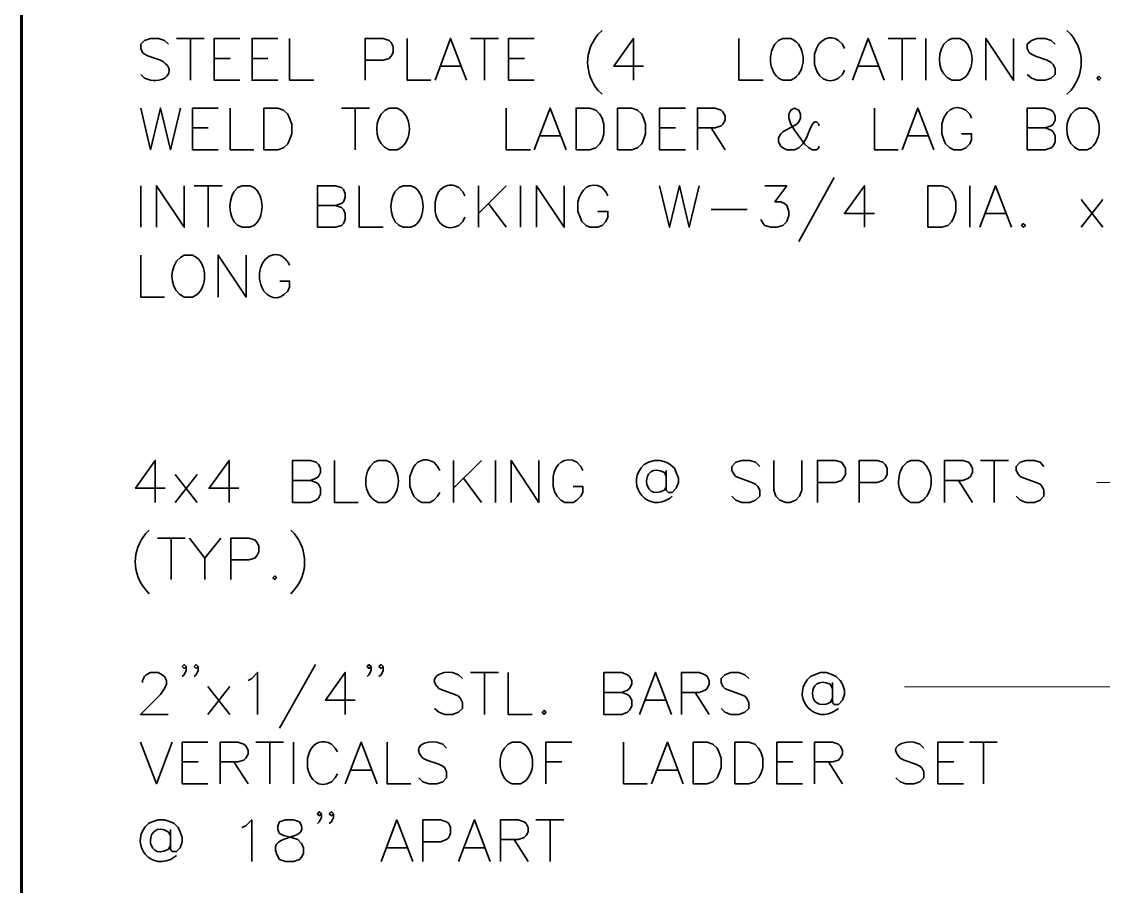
# Model space of a CAD drawing. Header units: inches. Extents: x 5 to 516, y -193 to 129.
# Drawn here: x 155.79 to 165.5, y -70.54 to -62.78 of the extents above; entities that cross this region are included whole.
import ezdxf

# ---------------------------------------------------------------- set-up
doc = ezdxf.new("R2010")
doc.units = ezdxf.units.IN
doc.header["$MEASUREMENT"] = 0
doc.layers.add('PDF3_Geometry', color=7, linetype='Continuous')

msp = doc.modelspace()

# ---------------------------------------------------------------- linework, layer by layer
at = {"layer": 'PDF3_Geometry', "lineweight": 60}
msp.add_lwpolyline([(290.7799874, -122.9609644), (290.7799874, -32.9700706), (155.7886422, -32.9700706), (155.7886422, -122.9609644)], dxfattribs=at)
at = {"layer": 'PDF3_Geometry', "lineweight": 15}
for points in [[(170.7910135, -59.3483775), (166.79127, -66.9178919), (165.4446897, -66.9178919)], [(168.3611699, -66.9978911), (165.5780151, -68.7544453), (163.7181341, -68.7544453)]]:
    msp.add_lwpolyline(points, dxfattribs=at)
at = {"layer": 'PDF3_Geometry', "lineweight": 35}
for points in [[(161.0016428, -62.8614851), (160.9649785, -62.8981494)], [(165.1780379, -62.8614851), (165.2147022, -62.8981494)], [(157.1085547, -62.9848157), (157.0718904, -62.9514845), (157.0185605, -62.9314857), (156.9452319, -62.9314857), (156.8919019, -62.9514845), (156.8585707, -62.9848157), (156.8585707, -63.02148), (156.8752363, -63.0581443), (156.8919019, -63.0748099), (156.9285663, -63.0914755), (157.0352261, -63.1281398)], [(157.1785508, -62.9314811), (157.4285347, -62.9314811)], [(157.3052109, -62.9314811), (157.3052109, -63.3081236)], [(157.7485207, -63.3081253), (157.5185355, -63.3081253), (157.5185355, -62.9314828), (157.7485207, -62.9314828)], [(158.0884919, -63.3081253), (157.8585066, -63.3081253), (157.8585066, -62.9314828), (158.0884919, -62.9314828)], [(158.195155, -62.9314811), (158.195155, -63.3081236), (158.4118077, -63.3081236)], [(158.8751108, -63.3081253), (158.8751108, -62.9314828), (159.0351006, -62.9314828), (159.0884305, -62.9514815), (159.1084292, -62.9681471), (159.1250948, -63.0048114), (159.1250948, -63.0581413), (159.1084292, -63.0914725), (159.0884305, -63.1114712), (159.0351006, -63.1281368), (158.8751108, -63.1281368)], [(159.251755, -62.9314811), (159.251755, -63.3081236), (159.4650746, -63.3081236)], [(159.501739, -63.3081253), (159.64173, -62.9314828), (159.7850541, -63.3081253)], [(159.821719, -62.9314811), (160.071703, -62.9314811)], [(159.9450428, -62.9314811), (159.9450428, -63.3081236)], [(160.3916754, -63.3081253), (160.1616901, -63.3081253), (160.1616901, -62.9314828), (160.3916754, -62.9314828)], [(161.2849498, -63.3081236), (161.2849498, -62.9314811), (161.1082945, -63.1814651), (161.374944, -63.1814651)], [(162.231558, -62.9314811), (162.231558, -63.3081236), (162.4482107, -63.3081236)], [(162.7315302, -62.9514798), (162.6981991, -62.9314811), (162.6248704, -62.9314811), (162.5882061, -62.9514798), (162.5548749, -62.984811)], [(163.1781661, -63.0214751), (163.1615005, -62.9848108), (163.1248362, -62.9514796)], [(163.2514985, -63.3081253), (163.3914896, -62.9314828), (163.5348137, -63.3081253)], [(163.5714786, -62.9314811), (163.8214625, -62.9314811)], [(163.6981387, -62.9314811), (163.6981387, -63.3081236)], [(163.9114497, -62.9314811), (163.9114497, -63.3081236)], [(164.2514388, -62.9514798), (164.2147745, -62.9314811), (164.1447789, -62.9314811), (164.1081146, -62.9514798), (164.0714503, -62.984811)], [(164.4480907, -63.3081253), (164.4480907, -62.9314828), (164.6980746, -63.3081253), (164.6980746, -62.9314828)], [(165.0713824, -62.9848157), (165.0347181, -62.9514845), (164.9813882, -62.9314857), (164.9113927, -62.9314857), (164.8580627, -62.9514845), (164.8213984, -62.9848157), (164.8213984, -63.02148), (164.838064, -63.0581443), (164.8580627, -63.0748099), (164.8947271, -63.0914755), (165.0013869, -63.1281398), (165.0347181, -63.1481385), (165.0547168, -63.1648041), (165.0713824, -63.2014684), (165.0713824, -63.2547983), (165.0347181, -63.2881295), (164.9813882, -63.3081283), (164.9113927, -63.3081283), (164.8580627, -63.2881295), (164.8213984, -63.2547983)], [(162.9281821, -63.0214751), (162.9115165, -63.074805), (162.9115165, -63.1647992)], [(157.5185355, -63.111469), (157.6618596, -63.111469)], [(157.8585066, -63.111469), (157.9984977, -63.111469)], [(160.1616901, -63.111469), (160.3050143, -63.111469)], [(159.5550667, -63.1814651), (159.731722, -63.1814651)], [(163.1248362, -63.2881247), (163.1615005, -63.2547935), (163.1781661, -63.2181291)], [(163.3048263, -63.1814651), (163.4814816, -63.1814651)], [(156.9452319, -63.3081283), (156.8919019, -63.2881295), (156.8585707, -63.2547983)], [(162.6248704, -63.3081236), (162.6981991, -63.3081236), (162.7315302, -63.2881249)], [(164.1447789, -63.3081236), (164.2147745, -63.3081236), (164.2514388, -63.2881249)], [(160.9649785, -63.3981173), (161.0016428, -63.4314485)], [(165.2147022, -63.3981173), (165.1780379, -63.4314485)], [(156.8585707, -63.5581092), (156.9452319, -63.9314186), (157.0352261, -63.5581092), (157.1252203, -63.9314186), (157.2152145, -63.5581092)], [(157.5551976, -63.931417), (157.3218793, -63.931417), (157.3218793, -63.5581076), (157.5551976, -63.5581076)], [(157.6618504, -63.5581092), (157.6618504, -63.9314186), (157.8751701, -63.9314186)], [(158.6617863, -63.5581092), (158.9117703, -63.5581092)], [(158.7851101, -63.5581092), (158.7851101, -63.9314186)], [(159.1950952, -63.5747748), (159.161764, -63.5581092), (159.0884354, -63.5581092), (159.0551042, -63.5747748), (159.0184399, -63.6114392)], [(160.141699, -63.5581092), (160.141699, -63.9314186), (160.3583518, -63.9314186)], [(160.391683, -63.931417), (160.5350071, -63.5581076), (160.6783313, -63.931417)], [(161.7515974, -63.931417), (161.518279, -63.931417), (161.518279, -63.5581076), (161.7515974, -63.5581076)], [(161.8582502, -63.931417), (161.8582502, -63.5581076), (162.0182399, -63.5581076), (162.0715698, -63.5747732), (162.0882354, -63.5914388), (162.1082342, -63.6281031), (162.1082342, -63.6647674), (162.0882354, -63.7014318), (162.0715698, -63.7180974), (162.0182399, -63.734763), (161.8582502, -63.734763)], [(162.9481868, -63.7180993), (162.9481868, -63.7014337), (162.9281881, -63.6814349), (162.9115225, -63.6814349), (162.8915238, -63.7014337), (162.8748582, -63.7347649), (162.8381939, -63.8247591), (162.8048627, -63.878089), (162.7681984, -63.9147533), (162.731534, -63.9314189), (162.6615385, -63.9314189), (162.6248742, -63.9147533), (162.6082086, -63.8980877), (162.5882099, -63.8614234), (162.5882099, -63.8247591), (162.6082086, -63.7880948), (162.6248742, -63.7714292), (162.7515328, -63.7014337), (162.7681984, -63.6814349), (162.784864, -63.6481037), (162.784864, -63.6114394), (162.7681984, -63.5747751), (162.731534, -63.5581095), (162.6982029, -63.5747751), (162.6782041, -63.6114394), (162.6782041, -63.6481037), (162.6982029, -63.7014337), (162.731534, -63.7547636), (162.8215283, -63.878089), (162.8581926, -63.9147533), (162.8915238, -63.9314189), (162.9281881, -63.9314189), (162.9481868, -63.9147533), (162.9481868, -63.8980877)], [(163.4481548, -63.5581092), (163.4481548, -63.9314186), (163.6614744, -63.9314186)], [(163.6981387, -63.931417), (163.8381298, -63.5581076), (163.9814539, -63.931417)], [(164.3214305, -63.6481032), (164.3047649, -63.6114389), (164.2681006, -63.5747746)], [(164.8213984, -63.931417), (164.8213984, -63.5581076), (164.9813882, -63.5581076), (165.0347181, -63.5747732), (165.0547168, -63.5914388), (165.0713824, -63.6281031), (165.0713824, -63.6647674), (165.0547168, -63.7014318), (165.0347181, -63.7180974), (164.9813882, -63.734763), (164.8213984, -63.734763)], [(165.3946863, -63.5747748), (165.358022, -63.5581092), (165.2846934, -63.5581092), (165.2513622, -63.5747748), (165.2146979, -63.6114392)], [(157.3218793, -63.7347676), (157.4652034, -63.7347676)], [(161.518279, -63.7347676), (161.6616032, -63.7347676)], [(161.981574, -63.7347676), (162.1082325, -63.9314216)], [(164.0547809, -63.7014331), (164.0547809, -63.7880942), (164.0714465, -63.8414241), (164.0881121, -63.8780885), (164.1247764, -63.9147528), (164.1614407, -63.9314184), (164.2314363, -63.9314184), (164.2681006, -63.9147528), (164.3047649, -63.8780885), (164.3214305, -63.8414241), (164.3214305, -63.7880942), (164.2314363, -63.7880942)], [(164.9813817, -63.7347676), (165.0347116, -63.7547663), (165.0547103, -63.7714319), (165.0713759, -63.8080962), (165.0713759, -63.8614261), (165.0547103, -63.8980904), (165.0347116, -63.914756), (164.9813817, -63.9314216), (164.8213919, -63.9314216)], [(160.4450107, -63.8080932), (160.6249992, -63.8080932)], [(163.7514665, -63.8080932), (163.9281218, -63.8080932)], [(159.0884354, -63.9314186), (159.161764, -63.9314186), (159.1950952, -63.914753)], [(165.2846934, -63.9314186), (165.358022, -63.9314186), (165.3946863, -63.914753)], [(163.0881789, -64.181401), (162.7681994, -64.7546976)], [(156.8585707, -64.2547334), (156.8585707, -64.6280428)], [(156.9985629, -64.6280412), (156.9985629, -64.2547318), (157.2485468, -64.6280412), (157.2485468, -64.2547318)], [(157.3385476, -64.2547334), (157.5885315, -64.2547334)], [(157.4652077, -64.2547334), (157.4652077, -64.6280428)], [(157.8751793, -64.271399), (157.838515, -64.2547334), (157.7685195, -64.2547334), (157.7318551, -64.271399), (157.6951908, -64.3080633)], [(158.4451389, -64.6280412), (158.4451389, -64.2547318), (158.6084618, -64.2547318), (158.6617917, -64.2713974), (158.6784573, -64.288063), (158.6951229, -64.3247273), (158.6951229, -64.3613916), (158.6784573, -64.3980559), (158.6617917, -64.4147215), (158.6084618, -64.4313871), (158.4451389, -64.4313871)], [(158.8217831, -64.2547334), (158.8217831, -64.6280428), (159.0351027, -64.6280428)], [(159.3217554, -64.271399), (159.2850911, -64.2547334), (159.2150955, -64.2547334), (159.1784312, -64.271399), (159.1417669, -64.3080633)], [(159.891715, -64.2547334), (159.891715, -64.6280428)], [(160.141699, -64.2547334), (159.891715, -64.5047174)], [(160.2683592, -64.2547334), (160.2683592, -64.6280428)], [(160.4116741, -64.6280412), (160.4116741, -64.2547318), (160.6616581, -64.6280412), (160.6616581, -64.2547318)], [(161.0549705, -64.3447274), (161.0349718, -64.3080631), (161.0016406, -64.2713987)], [(161.518279, -64.2547334), (161.6082733, -64.6280428), (161.6982675, -64.2547334), (161.7849286, -64.6280428), (161.8749228, -64.2547334)], [(162.4648872, -64.2547334), (162.6615412, -64.2547334), (162.5548814, -64.3980576), (162.6082113, -64.3980576), (162.6415425, -64.4147232), (162.6615412, -64.4313888), (162.6782068, -64.4847187), (162.6782068, -64.521383), (162.6615412, -64.5747129), (162.6248769, -64.6113772), (162.571547, -64.6280428), (162.5182171, -64.6280428), (162.4648872, -64.6113772), (162.4482216, -64.5947116), (162.4282229, -64.5580473)], [(163.358154, -64.6280428), (163.358154, -64.2547334), (163.1781656, -64.5047174), (163.4481483, -64.5047174)], [(164.3047622, -64.2547334), (164.3047622, -64.6280428)], [(164.3947629, -64.6280412), (164.5347539, -64.2547318), (164.6780781, -64.6280412)], [(159.9817022, -64.4147234), (160.141692, -64.6280431)], [(160.7849878, -64.3980573), (160.7849878, -64.4847184), (160.8049866, -64.5380483), (160.8216522, -64.5747126), (160.8583165, -64.6113769), (160.8916477, -64.6280425), (160.9649763, -64.6280425), (161.0016406, -64.6113769), (161.0349718, -64.5747126), (161.0549705, -64.5380483), (161.0549705, -64.4847184), (160.9649763, -64.4847184)], [(165.3046981, -64.3780572), (165.5013521, -64.6280412)], [(165.5013543, -64.3780572), (165.3047002, -64.6280412)], [(158.6084585, -64.431385), (158.6617885, -64.4513837), (158.6784541, -64.4680493), (158.6951197, -64.5047136), (158.6951197, -64.5580435), (158.6784541, -64.5947078), (158.6617885, -64.6113734), (158.6084585, -64.628039), (158.4451357, -64.628039)], [(161.981574, -64.4680512), (162.3048866, -64.4680512)], [(164.4480907, -64.5047174), (164.624746, -64.5047174)], [(157.7685195, -64.6280428), (157.838515, -64.6280428), (157.8751793, -64.6113772)], [(159.2150955, -64.6280428), (159.2850911, -64.6280428), (159.3217554, -64.6113772)], [(159.7150613, -64.6113769), (159.7517256, -64.5747126), (159.7683912, -64.5380483)], [(156.8585707, -64.8780252), (156.8585707, -65.2546677), (157.0718904, -65.2546677)], [(157.3585398, -64.8980239), (157.3218755, -64.8780252), (157.2485468, -64.8780252), (157.2152156, -64.8980239), (157.1785513, -64.9313551)], [(157.5551949, -65.2546693), (157.5551949, -64.8780268), (157.8051789, -65.2546693), (157.8051789, -64.8780268)], [(158.1784894, -65.2013375), (158.195155, -65.1646732), (158.195155, -65.1113433), (158.1084939, -65.1113433)], [(157.2485468, -65.2546677), (157.3218755, -65.2546677), (157.3585398, -65.234669)], [(156.9885673, -67.097879), (156.9885673, -66.7212365), (156.8119119, -66.9712205), (157.0785615, -66.9712205)], [(157.6518548, -67.097879), (157.6518548, -66.7212365), (157.4718664, -66.9712205), (157.738516, -66.9712205)], [(158.2218188, -67.0978807), (158.2218188, -66.7212381), (158.3818086, -66.7212381), (158.4351385, -66.7379037), (158.4551372, -66.7579025), (158.4718028, -66.7912337), (158.4718028, -66.827898), (158.4551372, -66.8645623), (158.4351385, -66.8812279), (158.3818086, -66.9012266), (158.2218188, -66.9012266)], [(158.598463, -66.7212365), (158.598463, -67.097879), (158.8117826, -67.097879)], [(159.0984353, -66.7379021), (159.061771, -66.7212365), (158.9917754, -66.7212365), (158.9551111, -66.7379021), (158.9184468, -66.7745664)], [(159.5450711, -66.8112373), (159.5250724, -66.7745729), (159.4917412, -66.7379086)], [(159.6683949, -66.7212365), (159.6683949, -67.097879)], [(159.9183789, -66.7212365), (159.6683949, -66.9712205)], [(160.0450391, -66.7212365), (160.0450391, -67.097879)], [(160.1850312, -67.0978807), (160.1850312, -66.7212381), (160.4350152, -67.0978807), (160.4350152, -66.7212381)], [(160.8283141, -66.8112373), (160.8116485, -66.7745729), (160.7749841, -66.7379086)], [(161.578266, -66.8112373), (161.578266, -66.9878926), (161.5982647, -67.0078913), (161.6315959, -67.0078913), (161.6682602, -66.971227), (161.6882589, -66.9178971), (161.6882589, -66.8812328), (161.6682602, -66.8279029), (161.6515946, -66.7912385), (161.6149303, -66.7579073), (161.578266, -66.7379086), (161.5249361, -66.721243), (161.4716061, -66.721243), (161.4182762, -66.7379086), (161.3816119, -66.7579073)], [(162.4182186, -66.774571), (162.3815543, -66.7379067), (162.3282244, -66.7212411), (162.2582289, -66.7212411), (162.204899, -66.7379067), (162.1682347, -66.774571), (162.1682347, -66.8112354), (162.1882334, -66.8478997), (162.204899, -66.8645653), (162.2415633, -66.8812309), (162.3482231, -66.9178952), (162.3815543, -66.9345608), (162.401553, -66.9545595), (162.4182186, -66.9878907), (162.4182186, -67.0412206), (162.3815543, -67.0778849), (162.3282244, -67.0978837), (162.2582289, -67.0978837), (162.204899, -67.0778849), (162.1682347, -67.0412206)], [(162.5448788, -66.7212365), (162.5448788, -66.9878861), (162.5615444, -67.041216), (162.5982087, -67.0778803), (162.6515386, -67.097879), (162.6882029, -67.097879), (162.7415329, -67.0778803), (162.7748641, -67.041216), (162.7948628, -66.9878861), (162.7948628, -66.7212365)], [(162.9381777, -67.0978807), (162.9381777, -66.7212381), (163.0981674, -66.7212381), (163.1514974, -66.7379037), (163.168163, -66.7579025), (163.1881617, -66.7912337), (163.1881617, -66.8478967), (163.168163, -66.8812279), (163.1514974, -66.9012266), (163.0981674, -66.9178922), (162.9381777, -66.9178922)], [(163.311499, -67.0978807), (163.311499, -66.7212381), (163.4714888, -66.7212381), (163.5248187, -66.7379037), (163.5448174, -66.7579025), (163.561483, -66.7912337), (163.561483, -66.8478967), (163.5448174, -66.8812279), (163.5248187, -66.9012266), (163.4714888, -66.9178922), (163.311499, -66.9178922)], [(163.8847869, -66.7379021), (163.8481226, -66.7212365), (163.774794, -66.7212365), (163.7414628, -66.7379021), (163.7047985, -66.7745664)], [(164.0781057, -67.0978807), (164.0781057, -66.7212381), (164.2414286, -66.7212381), (164.2947585, -66.7379037), (164.3114241, -66.7579025), (164.3280897, -66.7912337), (164.3280897, -66.827898), (164.3114241, -66.8645623), (164.2947585, -66.8812279), (164.2414286, -66.9012266), (164.0781057, -66.9012266)], [(164.4014221, -66.7212365), (164.6514061, -66.7212365)], [(164.5247459, -66.7212365), (164.5247459, -67.097879)], [(164.9713861, -66.774571), (164.9380549, -66.7379067), (164.884725, -66.7212411), (164.8113964, -66.7212411), (164.7580664, -66.7379067), (164.7214021, -66.774571), (164.7214021, -66.8112354), (164.7414008, -66.8478997), (164.7580664, -66.8645653), (164.7947308, -66.8812309), (164.9013906, -66.9178952), (164.9380549, -66.9345608), (164.9547205, -66.9545595), (164.9713861, -66.9878907), (164.9713861, -67.0412206), (164.9380549, -67.0778849), (164.884725, -67.0978837), (164.8113964, -67.0978837), (164.7580664, -67.0778849), (164.7214021, -67.0412206)], [(159.2950872, -66.8112373), (159.2750884, -66.8645672), (159.2750884, -66.9545614), (159.2950872, -67.0078913), (159.3117528, -67.0412225), (159.3484171, -67.0778868), (159.3817483, -67.0978855), (159.4550769, -67.0978855), (159.4917412, -67.0778868), (159.5250724, -67.0412225), (159.5450711, -67.0078913)], [(161.578266, -66.864565), (161.5616004, -66.8279007)], [(157.1685552, -66.8478967), (157.3652093, -67.0978807)], [(157.3652114, -66.8478967), (157.1685574, -67.0978807)], [(158.3818156, -66.9012312), (158.4351456, -66.9178968), (158.4551443, -66.9345624), (158.4718099, -66.9712267), (158.4718099, -67.0245566), (158.4551443, -67.061221), (158.4351456, -67.0778866), (158.3818156, -67.0978853), (158.2218259, -67.0978853)], [(159.7583821, -66.8812333), (159.9183719, -67.0978861)], [(160.5616645, -66.8645672), (160.5616645, -66.9545614), (160.5783301, -67.0078913), (160.5983288, -67.0412225), (160.63166, -67.0778868), (160.6683243, -67.0978855), (160.7416529, -67.0978855), (160.7749841, -67.0778868), (160.8116485, -67.0412225), (160.8283141, -67.0078913), (160.8283141, -66.9545614), (160.7416529, -66.9545614)], [(164.2047659, -66.9012312), (164.3280913, -67.0978853)], [(161.5616004, -66.9878904), (161.578266, -66.9545592)], [(158.9917754, -67.097879), (159.061771, -67.097879), (159.0984353, -67.0778803)], [(161.578266, -67.0778868), (161.6149303, -67.0612212), (161.6315959, -67.0412225)], [(163.774794, -67.097879), (163.8481226, -67.097879), (163.8847869, -67.0778803)], [(156.9352395, -67.3478646), (156.9019083, -67.3811958)], [(157.0085584, -67.4178607), (157.2585424, -67.4178607)], [(157.1318958, -67.4178607), (157.1318958, -67.7911701)], [(157.2952154, -67.4178607), (157.4352064, -67.5978492), (157.4352064, -67.7911701)], [(157.5785224, -67.4178607), (157.4351983, -67.5978492)], [(157.6685232, -67.7911685), (157.6685232, -67.4178591), (157.8285129, -67.4178591), (157.8818428, -67.4345247), (157.9018415, -67.4545234), (157.9185071, -67.4878546), (157.9185071, -67.5411845), (157.9018415, -67.5778488), (157.8818428, -67.5978475), (157.8285129, -67.6145131), (157.6685232, -67.6145131)], [(158.2051505, -67.3478646), (158.2384817, -67.3811958)], [(156.9019083, -67.8811638), (156.9352395, -67.9178281)], [(158.2384817, -67.8811638), (158.2051505, -67.9178281)], [(157.2652151, -68.5711206), (157.2485495, -68.5877862), (157.2318839, -68.5711206), (157.2485495, -68.554455), (157.2652151, -68.5711206), (157.2652151, -68.6077849), (157.2485495, -68.6444493), (157.2318839, -68.6611149)], [(157.375207, -68.5711206), (157.3552083, -68.5877862), (157.3385427, -68.5711206), (157.3552083, -68.554455), (157.375207, -68.5711206), (157.375207, -68.6077849), (157.3552083, -68.6444493), (157.3385427, -68.6611149)], [(158.4284706, -68.5544523), (158.105158, -69.1244158)], [(158.9284386, -68.5711206), (158.9084399, -68.5877862), (158.8917743, -68.5711206), (158.9084399, -68.554455), (158.9284386, -68.5711206), (158.9284386, -68.6077849), (158.9084399, -68.6444493), (158.8917743, -68.6611149)], [(159.0350941, -68.5711206), (159.0184285, -68.5877862), (158.9984297, -68.5711206), (159.0184285, -68.554455), (159.0350941, -68.5711206), (159.0350941, -68.6077849), (159.0184285, -68.6444493), (158.9984297, -68.6611149)], [(156.8752391, -68.7144491), (156.8752391, -68.6977835), (156.8919047, -68.6611192), (156.9085702, -68.6444536), (156.9452346, -68.6244549), (157.0152301, -68.6244549), (157.0518944, -68.6444536), (157.0718931, -68.6611192), (157.0885587, -68.6977835), (157.0885587, -68.7311147), (157.0718931, -68.767779), (157.0352288, -68.8211089), (156.8552403, -69.0010974), (157.1052243, -69.0010974)], [(157.8218472, -68.6977808), (157.8551784, -68.6777821), (157.9085083, -68.6244522), (157.9085083, -69.0010947)], [(158.6951229, -69.0010909), (158.6951229, -68.6244484), (158.5184676, -68.8744323), (158.7851171, -68.8744323)], [(159.7483865, -68.6777829), (159.7117222, -68.6444517), (159.6583923, -68.624453)], [(159.821719, -68.6244484), (160.071703, -68.6244484)], [(159.9450428, -68.6244484), (159.9450428, -69.0010909)], [(160.1583673, -68.6244484), (160.1583673, -69.0010909), (160.3750201, -69.0010909)], [(161.0183111, -69.0010925), (161.0183111, -68.62445), (161.1783008, -68.62445), (161.2316308, -68.6444487), (161.2482964, -68.6611143), (161.2682951, -68.6977786), (161.2682951, -68.7311098), (161.2482964, -68.7677741), (161.2316308, -68.7844397), (161.1783008, -68.8044385), (161.0183111, -68.8044385)], [(161.3382911, -69.0010925), (161.4816153, -68.62445), (161.6249394, -69.0010925)], [(161.7149353, -69.0010925), (161.7149353, -68.62445), (161.874925, -68.62445), (161.9282549, -68.6444487), (161.9449205, -68.6611143), (161.9649192, -68.6977786), (161.9649192, -68.7311098), (161.9449205, -68.7677741), (161.9282549, -68.7844397), (161.874925, -68.8044385), (161.7149353, -68.8044385)], [(162.3215587, -68.6777829), (162.2848944, -68.6444517), (162.2315645, -68.624453), (162.1582358, -68.624453), (162.1049059, -68.6444517), (162.0715747, -68.6777829), (162.0715747, -68.7144472), (162.0882403, -68.7511115), (162.1049059, -68.7677771), (162.1415702, -68.7844427), (162.2482301, -68.821107), (162.2848944, -68.8377726), (162.30156, -68.8577714), (162.3215587, -68.8944357), (162.3215587, -68.9477656), (162.2848944, -68.9810968), (162.2315645, -69.0010955), (162.1582358, -69.0010955), (162.1049059, -68.9810968), (162.0715747, -68.9477656)], [(163.0715106, -68.7144491), (163.0715106, -68.8944376), (163.0881762, -68.9111032), (163.1248405, -68.9111032), (163.1615049, -68.8744389), (163.1781705, -68.8211089), (163.1781705, -68.7844446), (163.1615049, -68.7311147), (163.1415061, -68.6977835), (163.1048418, -68.6611192), (163.0715106, -68.6444536), (163.0181807, -68.6244549), (162.9648508, -68.6244549), (162.9115209, -68.6444536), (162.8748566, -68.6611192)], [(157.4618714, -68.7511085), (157.6585254, -69.0010925)], [(157.6585276, -68.7511085), (157.4618735, -69.0010925)], [(159.5350669, -68.7677771), (159.5717312, -68.7844427), (159.678391, -68.821107), (159.7117222, -68.8377726), (159.731721, -68.8577714), (159.7483865, -68.8944357), (159.7483865, -68.9477656), (159.7117222, -68.9810968), (159.6583923, -69.0010955), (159.5883968, -69.0010955), (159.5350669, -68.9810968), (159.4984026, -68.9477656)], [(163.0715106, -68.7677769), (163.0515119, -68.7311125)], [(161.1782943, -68.8044363), (161.2316242, -68.8211019), (161.2482898, -68.8377675), (161.2682886, -68.8744318), (161.2682886, -68.9277617), (161.2482898, -68.964426), (161.2316242, -68.9810916), (161.1782943, -69.0010904), (161.0183046, -69.0010904)], [(161.3916189, -68.8744323), (161.5716073, -68.8744323)], [(161.8382591, -68.8044363), (161.9649176, -69.0010904)], [(163.0515119, -68.8944354), (163.0715106, -68.8577711)], [(163.0715106, -68.9810987), (163.1048418, -68.9644331), (163.1248405, -68.9477675)], [(156.8552344, -69.2510765), (156.9985585, -69.6243859), (157.1418827, -69.2510765)], [(157.4618638, -69.6243877), (157.2318785, -69.6243877), (157.2318785, -69.2510783), (157.4618638, -69.2510783)], [(157.5718632, -69.6243877), (157.5718632, -69.2510783), (157.731853, -69.2510783), (157.7851829, -69.2677439), (157.8018485, -69.2844095), (157.8218472, -69.3210738), (157.8218472, -69.3577381), (157.8018485, -69.3944024), (157.7851829, -69.411068), (157.731853, -69.4277336), (157.5718632, -69.4277336)], [(157.8918433, -69.2510765), (158.1418272, -69.2510765)], [(158.0185034, -69.2510765), (158.0185034, -69.6243859)], [(158.2318144, -69.2510765), (158.2318144, -69.6243859)], [(158.6251269, -69.3377409), (158.6051281, -69.3044097), (158.5717969, -69.2677453)], [(158.6951229, -69.6243877), (158.8384471, -69.2510783), (158.9817712, -69.6243877)], [(159.0717671, -69.2510765), (159.0717671, -69.6243859), (159.2850867, -69.6243859)], [(159.6050581, -69.3044076), (159.5717269, -69.2677433), (159.518397, -69.2510777)], [(160.3016866, -69.2677421), (160.2683554, -69.2510765), (160.1950268, -69.2510765), (160.1583624, -69.2677421), (160.1250312, -69.3044064)], [(160.4983385, -69.6243877), (160.4983385, -69.2510783), (160.7316568, -69.2510783)], [(161.1949626, -69.2510765), (161.1949626, -69.6243859), (161.4082823, -69.6243859)], [(161.4449466, -69.6243877), (161.5882708, -69.2510783), (161.7315949, -69.6243877)], [(162.8015279, -69.6243877), (162.5715427, -69.6243877), (162.5715427, -69.2510783), (162.8015279, -69.2510783)], [(162.9115138, -69.6243877), (162.9115138, -69.2510783), (163.0715036, -69.2510783), (163.1248335, -69.2677439), (163.1414991, -69.2844095), (163.1614978, -69.3210738), (163.1614978, -69.3577381), (163.1414991, -69.3944024), (163.1248335, -69.411068), (163.0715036, -69.4277336), (162.9115138, -69.4277336)], [(163.8914586, -69.3044076), (163.8547943, -69.2677433), (163.8014644, -69.2510777)], [(164.248104, -69.6243877), (164.0181188, -69.6243877), (164.0181188, -69.2510783), (164.248104, -69.2510783)], [(164.3014258, -69.2510765), (164.5514098, -69.2510765)], [(164.428086, -69.2510765), (164.428086, -69.6243859)], [(158.3751429, -69.3377409), (158.3551442, -69.3944039), (158.3551442, -69.481065)], [(157.2318785, -69.4277348), (157.3752027, -69.4277348)], [(157.695187, -69.4277348), (157.8218456, -69.6243889)], [(159.3917384, -69.3944019), (159.4284027, -69.4110675), (159.5350626, -69.4477318), (159.5717269, -69.4643974), (159.5883925, -69.481063), (159.6050581, -69.5177273), (159.6050581, -69.5710572), (159.5717269, -69.6077215), (159.518397, -69.6243871), (159.4450683, -69.6243871), (159.3917384, -69.6077215), (159.3550741, -69.5710572)], [(160.4983385, -69.4277348), (160.6416626, -69.4277348)], [(162.5715427, -69.4277348), (162.7148668, -69.4277348)], [(163.0348376, -69.4277348), (163.1614962, -69.6243889)], [(163.6781389, -69.3944019), (163.7148033, -69.4110675), (163.8214631, -69.4477318), (163.8547943, -69.4643974), (163.874793, -69.481063), (163.8914586, -69.5177273), (163.8914586, -69.5710572), (163.8547943, -69.6077215), (163.8014644, -69.6243871), (163.7314689, -69.6243871), (163.6781389, -69.6077215), (163.6414746, -69.5710572)], [(164.0181188, -69.4277348), (164.1614429, -69.4277348)], [(158.5717969, -69.6077235), (158.6051281, -69.5710592), (158.6251269, -69.5343949)], [(158.7484507, -69.5010605), (158.9284391, -69.5010605)], [(161.4982744, -69.5010605), (161.6782628, -69.5010605)], [(160.1950268, -69.6243859), (160.2683554, -69.6243859), (160.3016866, -69.6077203)], [(157.125223, -70.0343616), (157.125223, -70.2143501), (157.1418886, -70.2310157), (157.1785529, -70.2310157), (157.2118841, -70.1976845), (157.2318829, -70.1443546), (157.2318829, -70.1076903), (157.2118841, -70.0543604), (157.1952185, -70.017696), (157.1585542, -69.9810317), (157.125223, -69.9643661), (157.0718931, -69.9477005), (157.0152301, -69.9477005), (156.9619002, -69.9643661), (156.928569, -69.9810317)], [(157.7651831, -70.0176967), (157.8018474, -70.0010311), (157.8551773, -69.9477012), (157.8551773, -70.3210106)], [(158.2851541, -69.9643663), (158.2318242, -69.9477007), (158.1584955, -69.9477007), (158.1051656, -69.9643663), (158.0885, -70.0010306), (158.0885, -70.0343618), (158.1051656, -70.0710261), (158.1418299, -70.0876917), (158.2118255, -70.1076904), (158.2684885, -70.124356), (158.3018197, -70.1610203), (158.3218184, -70.1976846), (158.3218184, -70.2510146), (158.3018197, -70.2843458), (158.2851541, -70.3043445), (158.2318242, -70.3210101), (158.1584955, -70.3210101), (158.1051656, -70.3043445)], [(158.4817984, -69.8943695), (158.4617997, -69.9110351), (158.4451341, -69.8943695), (158.4617997, -69.8743708), (158.4817984, -69.8943695), (158.4817984, -69.9277007), (158.4617997, -69.964365), (158.4451341, -69.9810306)], [(158.5884674, -69.8943695), (158.5718018, -69.9110351), (158.5518031, -69.8943695), (158.5718018, -69.8743708), (158.5884674, -69.8943695), (158.5884674, -69.9277007), (158.5718018, -69.964365), (158.5518031, -69.9810306)], [(159.0184393, -70.3210084), (159.1584303, -69.947699), (159.3017545, -70.3210084)], [(159.3917471, -70.3210084), (159.3917471, -69.947699), (159.5517368, -69.947699), (159.6050667, -69.9643646), (159.6250655, -69.9810302), (159.6417311, -70.0176946), (159.6417311, -70.0710245), (159.6250655, -70.1076888), (159.6050667, -70.1243544), (159.5517368, -70.1443531), (159.3917471, -70.1443531)], [(159.7117271, -70.3210084), (159.8550513, -69.947699), (159.9983754, -70.3210084)], [(160.0883713, -70.3210084), (160.0883713, -69.947699), (160.248361, -69.947699), (160.3016909, -69.9643646), (160.3216896, -69.9810302), (160.3383552, -70.0176946), (160.3383552, -70.0543589), (160.3216896, -70.0876901), (160.3016909, -70.1076888), (160.248361, -70.1243544), (160.0883713, -70.1243544)], [(160.4083513, -69.9477007), (160.6583353, -69.9477007)], [(160.5349979, -69.9477007), (160.5349979, -70.3210101)], [(157.125223, -70.0876928), (157.1052243, -70.0543616)], [(160.2116951, -70.1243556), (160.3383536, -70.3210097)], [(157.1052243, -70.2143513), (157.125223, -70.177687)], [(159.0717671, -70.1976846), (159.2484224, -70.1976846)], [(159.7683912, -70.1976846), (159.9450466, -70.1976846)], [(157.125223, -70.3043443), (157.1585542, -70.2843456), (157.1785529, -70.26768)]]:
    msp.add_lwpolyline(points, dxfattribs=at)
for points in [[(165.4646949, -63.2714591), (165.4480293, -63.2881247), (165.4646949, -63.3081234), (165.4813605, -63.2881247)], [(157.9651757, -63.931417), (157.9651757, -63.5581076), (158.0885011, -63.5581076), (158.141831, -63.5747732), (158.1784953, -63.6114375), (158.1951609, -63.6481018), (158.2151597, -63.7014318), (158.2151597, -63.7880929), (158.1951609, -63.8414228), (158.1784953, -63.8780871), (158.141831, -63.9147514), (158.0885011, -63.931417)], [(160.7683271, -63.931417), (160.7683271, -63.5581076), (160.8916526, -63.5581076), (160.9449825, -63.5747732), (160.9816468, -63.6114375), (161.0016455, -63.6481018), (161.0183111, -63.7014318), (161.0183111, -63.7880929), (161.0016455, -63.8414228), (160.9816468, -63.8780871), (160.9449825, -63.9147514), (160.8916526, -63.931417)], [(161.1416349, -63.931417), (161.1416349, -63.5581076), (161.2682934, -63.5581076), (161.3216234, -63.5747732), (161.3582877, -63.6114375), (161.3749533, -63.6481018), (161.3916189, -63.7014318), (161.3916189, -63.7880929), (161.3749533, -63.8414228), (161.3582877, -63.8780871), (161.3216234, -63.9147514), (161.2682934, -63.931417)], [(163.928118, -64.6280412), (163.928118, -64.2547318), (164.0547766, -64.2547318), (164.1081065, -64.2713974), (164.1447708, -64.3080617), (164.1614364, -64.344726), (164.178102, -64.3980559), (164.178102, -64.484717), (164.1614364, -64.538047), (164.1447708, -64.5747113), (164.1081065, -64.6113756), (164.0547766, -64.6280412)], [(164.7847254, -64.5947113), (164.7680598, -64.6113769), (164.7847254, -64.6280425), (164.8047242, -64.6113769)], [(158.0618356, -67.7578386), (158.04517, -67.7745042), (158.0618356, -67.7911698), (158.0785012, -67.7745042)], [(160.4816702, -68.9644331), (160.4650046, -68.9810987), (160.4816702, -69.0010974), (160.4983358, -68.9810987)], [(161.8215908, -69.6243877), (161.8215908, -69.2510783), (161.9449162, -69.2510783), (161.9982461, -69.2677439), (162.0349104, -69.3044082), (162.051576, -69.3377394), (162.0715747, -69.3944024), (162.0715747, -69.4810635), (162.051576, -69.5343934), (162.0349104, -69.5710577), (161.9982461, -69.6077221), (161.9449162, -69.6243877)], [(162.1948985, -69.6243877), (162.1948985, -69.2510783), (162.3215571, -69.2510783), (162.374887, -69.2677439), (162.4082182, -69.3044082), (162.4282169, -69.3377394), (162.4448825, -69.3944024), (162.4448825, -69.4810635), (162.4282169, -69.5343934), (162.4082182, -69.5710577), (162.374887, -69.6077221), (162.3215571, -69.6243877)]]:
    msp.add_lwpolyline(points, close=True, dxfattribs=at)
msp.add_lwpolyline([(159.7683912, -64.3447274), (159.7517256, -64.3080631), (159.7150613, -64.2713987, 0.508362924), (159.5184073, -64.3447274), (159.5017417, -64.3980573), (159.5017417, -64.4847184)], format="xyb", dxfattribs=at)
msp.add_ellipse((158.0698183, -65.0655749), major_axis=(-0.000525, 0.1930403), ratio=0.753107475, start_param=5.240139564, end_param=8.391017256, dxfattribs=at)
for points in [[(160.9649785, -62.8981494), (160.839431, -63.0445289), (160.8442084, -63.2505157), (160.9649785, -63.3981173)], [(162.7315302, -63.2881249), (162.833857, -63.2130186), (162.833857, -63.0266417), (162.7315302, -62.9514798)], [(163.1248362, -62.9514796), (163.0490077, -62.8922056), (162.9589579, -62.9434245), (162.9281821, -63.0214751)], [(164.2514388, -63.2881249), (164.3497658, -63.2141852), (164.3497658, -63.0254195), (164.2514388, -62.9514798)], [(165.2147022, -62.8981494), (165.3395275, -63.0567503), (165.3348612, -63.2382942), (165.2147022, -63.3981173)], [(162.5548749, -62.984811), (162.4851572, -63.0823048), (162.5044893, -63.2624599), (162.6248704, -63.3081236)], [(164.0714503, -62.984811), (164.0042324, -63.0877489), (164.0196203, -63.2586268), (164.1447789, -63.3081236)], [(157.0352261, -63.1281398), (157.1907161, -63.2066903), (157.0946112, -63.3342932), (156.9452319, -63.3081283)], [(162.9115165, -63.1647992), (162.9269044, -63.265515), (163.0246204, -63.3617866), (163.1248362, -63.2881247)], [(164.2681006, -63.5747746), (164.1581632, -63.5133896), (164.0737241, -63.5898847), (164.0547809, -63.7014331)], [(159.0184399, -63.6114392), (158.9492221, -63.7059887), (158.9686653, -63.8876992), (159.0884354, -63.9314186)], [(159.1950952, -63.914753), (159.2976997, -63.8384246), (159.2976997, -63.6511033), (159.1950952, -63.5747748)], [(165.2146979, -63.6114392), (165.148091, -63.7115994), (165.1640344, -63.881533), (165.2846934, -63.9314186)], [(165.3946863, -63.914753), (165.4929578, -63.8297585), (165.4929578, -63.6597694), (165.3946863, -63.5747748)], [(161.0016406, -64.2713987), (160.8852592, -64.2072362), (160.8117639, -64.2903975), (160.7849878, -64.3980573)], [(157.6951908, -64.3080633), (157.6326948, -64.4051127), (157.6493049, -64.594045), (157.7685195, -64.6280428)], [(157.8751793, -64.6113772), (157.9725619, -64.5397151), (157.9725619, -64.3430611), (157.8751793, -64.271399)], [(159.1417669, -64.3080633), (159.0792709, -64.4051127), (159.095881, -64.594045), (159.2150955, -64.6280428)], [(159.3217554, -64.6113772), (159.419138, -64.5397151), (159.419138, -64.3430611), (159.3217554, -64.271399)], [(159.5017417, -64.4847184), (159.5206849, -64.5962668), (159.6051239, -64.6727063), (159.7150613, -64.6113769)], [(157.3585398, -65.234669), (157.4568668, -65.1607293), (157.4568668, -64.9720191), (157.3585398, -64.8980239)], [(157.1785513, -64.9313551), (157.111389, -65.0352373), (157.1270546, -65.2001712), (157.2485468, -65.2546677)], [(157.945171, -65.1646732), (157.9913347, -65.2683332), (158.0974946, -65.2989979), (158.1784894, -65.2013375)], [(159.0984353, -67.0778803), (159.199151, -66.9932191), (159.1953735, -66.8220078), (159.0984353, -66.7379021)], [(159.4917412, -66.7379086), (159.4150795, -66.6885785), (159.3202522, -66.7262427), (159.2950872, -66.8112373)], [(160.7749841, -66.7379086), (160.6655467, -66.6713018), (160.5804411, -66.7609072), (160.5616645, -66.8645672)], [(161.5616004, -66.8279007), (161.343281, -66.720352), (161.3530582, -67.1023831), (161.5616004, -66.9878904)], [(163.8847869, -67.0778803), (163.9855027, -66.9932191), (163.9817252, -66.8220078), (163.8847869, -66.7379021)], [(158.9184468, -66.7745664), (158.847618, -66.8870592), (158.8713387, -67.0459935), (158.9917754, -67.097879)], [(161.3816119, -66.7579073), (161.2067898, -66.9086199), (161.3807231, -67.1760472), (161.578266, -67.0778868)], [(163.7047985, -66.7745664), (163.6345808, -66.8882814), (163.6565793, -67.0390495), (163.774794, -67.097879)], [(156.9019083, -67.3811958), (156.7800273, -67.5240756), (156.7778607, -67.7388396), (156.9019083, -67.8811638)], [(158.2384817, -67.3811958), (158.3603628, -67.52402), (158.3625293, -67.7388951), (158.2384817, -67.8811638)], [(159.6583923, -68.624453), (159.5667871, -68.6083429), (159.4252406, -68.6665614), (159.5350669, -68.7677771)], [(162.8748566, -68.6611192), (162.6907573, -68.8199979), (162.8809117, -69.0770925), (163.0715106, -68.9810987)], [(163.0515119, -68.7311125), (162.8377478, -68.6270637), (162.8386922, -68.9984287), (163.0515119, -68.8944354)], [(158.5717969, -69.2677453), (158.4943019, -69.2187485), (158.4049743, -69.2552461), (158.3751429, -69.3377409)], [(159.518397, -69.2510777), (159.4210143, -69.236912), (159.2845786, -69.2824646), (159.3917384, -69.3944019)], [(160.3016866, -69.6077203), (160.4024579, -69.5262811), (160.40468, -69.3486813), (160.3016866, -69.2677421)], [(163.8014644, -69.2510777), (163.7041373, -69.2374119), (163.5723124, -69.2841312), (163.6781389, -69.3944019)], [(160.1250312, -69.3044064), (160.0530914, -69.392623), (160.0802563, -69.5915547), (160.1950268, -69.6243859)], [(158.3551442, -69.481065), (158.3819202, -69.5887248), (158.45536, -69.6718306), (158.5717969, -69.6077235)], [(157.1052243, -70.0543616), (156.8977932, -69.9376468), (156.8865161, -70.3249553), (157.1052243, -70.2143513)], [(156.928569, -69.9810317), (156.7531913, -70.1348552), (156.9169586, -70.3940608), (157.125223, -70.3043443)], [(158.1051656, -70.3043445), (157.9358987, -70.0349173), (158.4042576, -70.1716863), (158.2851541, -69.9643663)]]:
    msp.add_open_spline(points, degree=3, dxfattribs=at)

doc.saveas('drawing.dxf')
